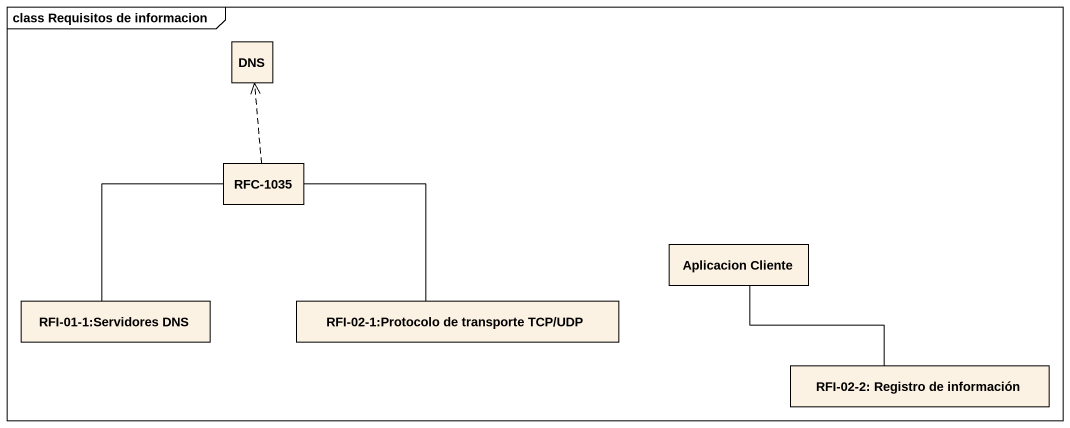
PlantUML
@startuml
mainframe class Requisitos de informacion
hide circle
hide empty members
class DNS
class "RFC-1035" as RFC_1035
class "Aplicacion Cliente" as Aplicacion_Cliente
class "RFI-01-1:Servidores DNS" as RFI_01_1_Servidores_DNS
class "RFI-02-1:Protocolo de transporte TCP/UDP" as RFI_02_1_Protocolo_de
class "RFI-02-2: Registro de información" as RFI_02_2_Registro_de
RFC_1035 .up.> DNS
RFC_1035 -- RFI_01_1_Servidores_DNS
RFC_1035 -- RFI_02_1_Protocolo_de
Aplicacion_Cliente -- RFI_02_2_Registro_de
@enduml
